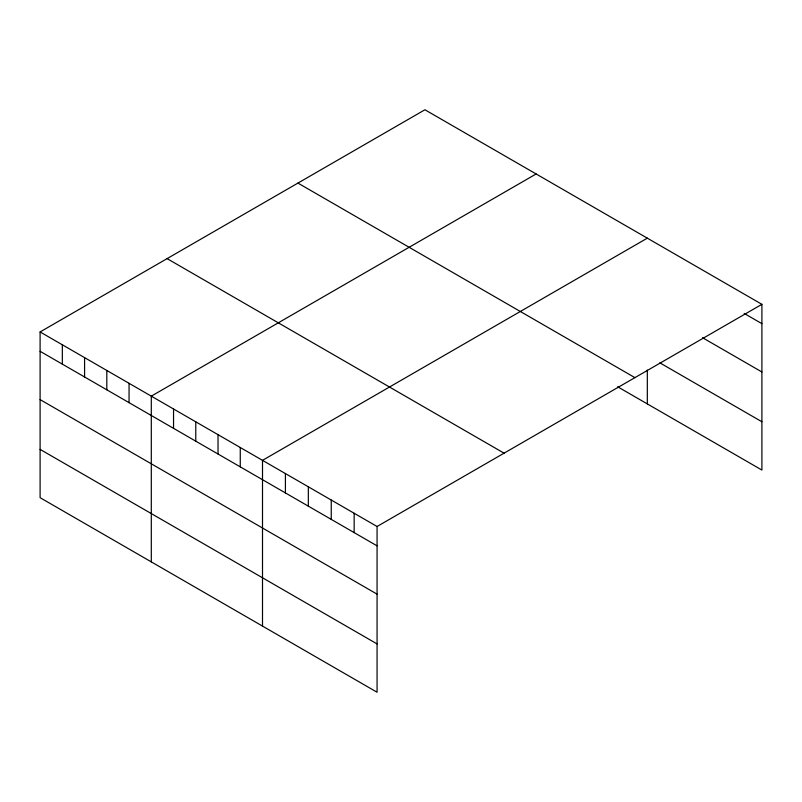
<?xml version="1.0" encoding="UTF-8"?>
<svg xmlns="http://www.w3.org/2000/svg" width="802" height="802" viewBox="0 0 802 802"><rect width="100%" height="100%" fill="white"/><g stroke="black" fill="none" stroke-linecap="round" stroke-linejoin="round"><path stroke-width="1.2" d="M40.1 331.948L377.07 526.493L377.07 692.236L40.1 497.681L40.1 331.948L424.93 109.764L761.9 304.319L761.9 470.052L617.68 386.795M536.127 173.964L151.297 396.148L151.297 561.891M647.324 238.164L262.505 460.348L262.505 626.091M377.07 526.493L761.9 304.319M744.196 313.442L761.9 323.667M702.532 337.702L761.9 371.978M659.825 362.815L761.9 421.752M297.933 183.087L634.903 377.632M167.097 258.625L504.067 453.17M40.1 351.296L377.07 545.841M40.1 399.607L377.07 594.152M40.1 449.381L377.07 643.926M647.324 370.093L647.324 403.907M354.163 513.26L354.163 532.618M331.246 500.037L331.246 519.385M308.329 486.804L308.329 506.152M285.412 473.571L285.412 492.929M240.259 447.506L240.259 466.854M218.024 434.664L218.024 454.012M195.778 421.822L195.778 441.18M173.543 408.98L173.543 428.338M129.062 383.306L129.062 402.654M106.816 370.464L106.816 389.812M84.581 357.622L84.581 376.97M62.335 344.78L62.335 364.138"/></g></svg>
